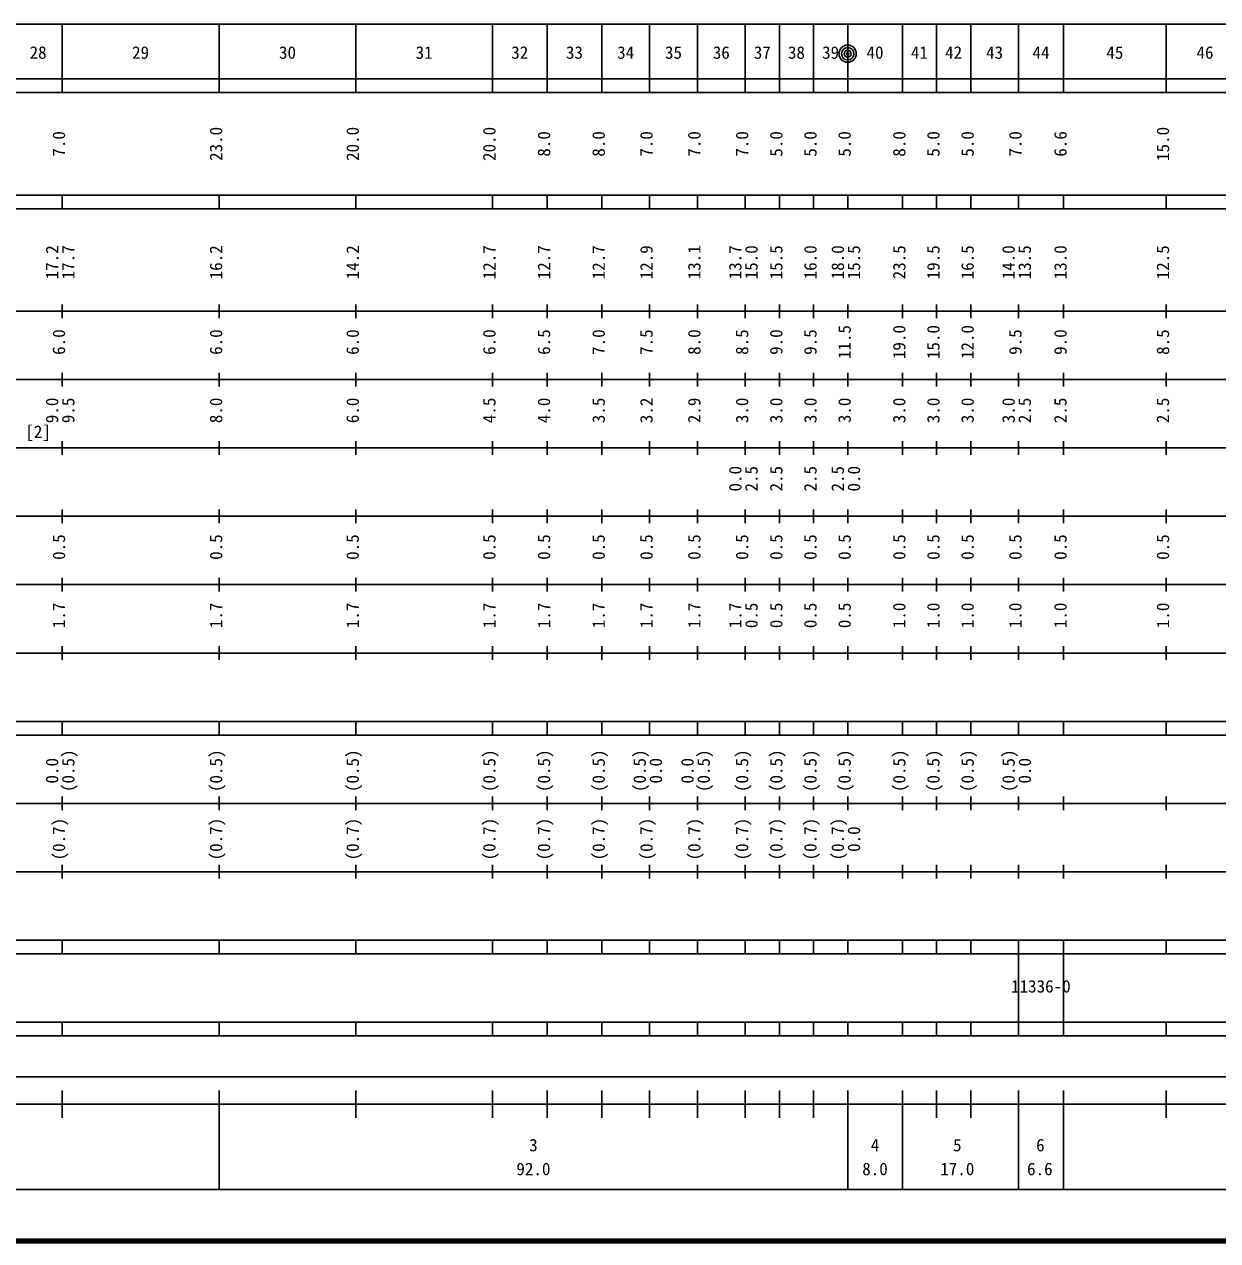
# Model space of a CAD drawing. Units: millimetres on the paper, enlarged 1000 times. Extents: x 40000 to 680000, y 20000 to 380000.
# Drawn here: x 239480 to 414156, y 20000 to 198000 of the extents above; entities that cross this region are included whole.
import ezdxf
from ezdxf.enums import TextEntityAlignment as Align

# ---------------------------------------------------------------- set-up
doc = ezdxf.new("R2010")
doc.units = ezdxf.units.MM
doc.header["$LTSCALE"] = 1000
doc.layers.add('M-TTL', color=2, linetype='Continuous', lineweight=140)
doc.layers.add('M-TTL-BAND', color=7, linetype='Continuous', lineweight=25)
doc.styles.add('ＭＳ ゴシック', font='')
doc.styles.get('ＭＳ ゴシック').set_extended_font_data('MS Gothic')

msp = doc.modelspace()

# ---------------------------------------------------------------- linework, layer by layer
at = {"layer": 'M-TTL'}
msp.add_line((40000, 20000), (680000, 20000), dxfattribs=at)
at = {"layer": 'M-TTL-BAND'}
for p, q in [((68000, 198000), (579000, 198000)), ((245000, 188000), (245000, 198000)), ((268000, 188000), (268000, 198000)), ((288000, 188000), (288000, 198000)), ((308000, 188000), (308000, 198000)), ((316000, 188000), (316000, 198000)), ((324000, 188000), (324000, 198000)), ((331000, 188000), (331000, 198000)), ((338000, 188000), (338000, 198000)), ((345000, 188000), (345000, 198000)), ((350000, 188000), (350000, 198000)), ((355000, 188000), (355000, 198000)), ((360000, 188000), (360000, 198000)), ((368000, 188000), (368000, 198000)), ((373000, 188000), (373000, 198000)), ((378000, 188000), (378000, 198000)), ((385000, 188000), (385000, 198000)), ((391600, 188000), (391600, 198000)), ((406600, 188000), (406600, 198000)), ((40000, 190000), (579000, 190000)), ((40000, 188000), (579000, 188000)), ((40000, 173000), (579000, 173000)), ((245000, 171000), (245000, 173000)), ((268000, 171000), (268000, 173000)), ((288000, 171000), (288000, 173000)), ((308000, 171000), (308000, 173000)), ((316000, 171000), (316000, 173000)), ((324000, 171000), (324000, 173000)), ((331000, 171000), (331000, 173000)), ((338000, 171000), (338000, 173000)), ((345000, 171000), (345000, 173000)), ((350000, 171000), (350000, 173000)), ((355000, 171000), (355000, 173000)), ((360000, 171000), (360000, 173000)), ((368000, 171000), (368000, 173000)), ((373000, 171000), (373000, 173000)), ((378000, 171000), (378000, 173000)), ((385000, 171000), (385000, 173000)), ((391600, 171000), (391600, 173000)), ((406600, 171000), (406600, 173000)), ((40000, 171000), (579000, 171000)), ((245000, 155000), (245000, 157000)), ((268000, 155000), (268000, 157000)), ((288000, 155000), (288000, 157000)), ((308000, 155000), (308000, 157000)), ((316000, 155000), (316000, 157000)), ((324000, 155000), (324000, 157000)), ((331000, 155000), (331000, 157000)), ((338000, 155000), (338000, 157000)), ((345000, 155000), (345000, 157000)), ((350000, 155000), (350000, 157000)), ((355000, 155000), (355000, 157000)), ((360000, 155000), (360000, 157000)), ((368000, 155000), (368000, 157000)), ((373000, 155000), (373000, 157000)), ((378000, 155000), (378000, 157000)), ((385000, 155000), (385000, 157000)), ((391600, 155000), (391600, 157000)), ((406600, 155000), (406600, 157000)), ((40000, 156000), (579000, 156000)), ((46000, 146000), (579000, 146000)), ((245000, 145000), (245000, 147000)), ((268000, 145000), (268000, 147000)), ((288000, 145000), (288000, 147000)), ((308000, 145000), (308000, 147000)), ((316000, 145000), (316000, 147000)), ((324000, 145000), (324000, 147000)), ((331000, 145000), (331000, 147000)), ((338000, 145000), (338000, 147000)), ((345000, 145000), (345000, 147000)), ((350000, 145000), (350000, 147000)), ((355000, 145000), (355000, 147000)), ((360000, 145000), (360000, 147000)), ((368000, 145000), (368000, 147000)), ((373000, 145000), (373000, 147000)), ((378000, 145000), (378000, 147000)), ((385000, 145000), (385000, 147000)), ((391600, 145000), (391600, 147000)), ((406600, 145000), (406600, 147000)), ((52000, 136000), (579000, 136000)), ((245000, 135000), (245000, 137000)), ((268000, 135000), (268000, 137000)), ((288000, 135000), (288000, 137000)), ((308000, 135000), (308000, 137000)), ((316000, 135000), (316000, 137000)), ((324000, 135000), (324000, 137000)), ((331000, 135000), (331000, 137000)), ((338000, 135000), (338000, 137000)), ((345000, 135000), (345000, 137000)), ((350000, 135000), (350000, 137000)), ((355000, 135000), (355000, 137000)), ((360000, 135000), (360000, 137000)), ((368000, 135000), (368000, 137000)), ((373000, 135000), (373000, 137000)), ((378000, 135000), (378000, 137000)), ((385000, 135000), (385000, 137000)), ((391600, 135000), (391600, 137000)), ((406600, 135000), (406600, 137000)), ((245000, 125000), (245000, 127000)), ((268000, 125000), (268000, 127000)), ((288000, 125000), (288000, 127000)), ((308000, 125000), (308000, 127000)), ((316000, 125000), (316000, 127000)), ((324000, 125000), (324000, 127000)), ((331000, 125000), (331000, 127000)), ((338000, 125000), (338000, 127000)), ((345000, 125000), (345000, 127000)), ((350000, 125000), (350000, 127000)), ((355000, 125000), (355000, 127000)), ((360000, 125000), (360000, 127000)), ((368000, 125000), (368000, 127000)), ((373000, 125000), (373000, 127000)), ((378000, 125000), (378000, 127000)), ((385000, 125000), (385000, 127000)), ((391600, 125000), (391600, 127000)), ((406600, 125000), (406600, 127000)), ((46000, 126000), (579000, 126000)), ((52000, 116000), (579000, 116000)), ((245000, 115000), (245000, 117000)), ((268000, 115000), (268000, 117000)), ((288000, 115000), (288000, 117000)), ((308000, 115000), (308000, 117000)), ((316000, 115000), (316000, 117000)), ((324000, 115000), (324000, 117000)), ((331000, 115000), (331000, 117000)), ((338000, 115000), (338000, 117000)), ((345000, 115000), (345000, 117000)), ((350000, 115000), (350000, 117000)), ((355000, 115000), (355000, 117000)), ((360000, 115000), (360000, 117000)), ((368000, 115000), (368000, 117000)), ((373000, 115000), (373000, 117000)), ((378000, 115000), (378000, 117000)), ((385000, 115000), (385000, 117000)), ((391600, 115000), (391600, 117000)), ((406600, 115000), (406600, 117000)), ((245000, 105000), (245000, 107000)), ((268000, 105000), (268000, 107000)), ((288000, 105000), (288000, 107000)), ((308000, 105000), (308000, 107000)), ((316000, 105000), (316000, 107000)), ((324000, 105000), (324000, 107000)), ((331000, 105000), (331000, 107000)), ((338000, 105000), (338000, 107000)), ((345000, 105000), (345000, 107000)), ((350000, 105000), (350000, 107000)), ((355000, 105000), (355000, 107000)), ((360000, 105000), (360000, 107000)), ((368000, 105000), (368000, 107000)), ((373000, 105000), (373000, 107000)), ((378000, 105000), (378000, 107000)), ((385000, 105000), (385000, 107000)), ((391600, 105000), (391600, 107000)), ((406600, 105000), (406600, 107000)), ((46000, 106000), (579000, 106000)), ((40000, 96000), (579000, 96000)), ((245000, 94000), (245000, 96000)), ((268000, 94000), (268000, 96000)), ((288000, 94000), (288000, 96000)), ((308000, 94000), (308000, 96000)), ((316000, 94000), (316000, 96000)), ((324000, 94000), (324000, 96000)), ((331000, 94000), (331000, 96000)), ((338000, 94000), (338000, 96000)), ((345000, 94000), (345000, 96000)), ((350000, 94000), (350000, 96000)), ((355000, 94000), (355000, 96000)), ((360000, 94000), (360000, 96000)), ((368000, 94000), (368000, 96000)), ((373000, 94000), (373000, 96000)), ((378000, 94000), (378000, 96000)), ((385000, 94000), (385000, 96000)), ((391600, 94000), (391600, 96000)), ((406600, 94000), (406600, 96000)), ((40000, 94000), (579000, 94000)), ((49000, 84000), (579000, 84000)), ((245000, 83000), (245000, 85000)), ((268000, 83000), (268000, 85000)), ((288000, 83000), (288000, 85000)), ((308000, 83000), (308000, 85000)), ((316000, 83000), (316000, 85000)), ((324000, 83000), (324000, 85000)), ((331000, 83000), (331000, 85000)), ((338000, 83000), (338000, 85000)), ((345000, 83000), (345000, 85000)), ((350000, 83000), (350000, 85000)), ((355000, 83000), (355000, 85000)), ((360000, 83000), (360000, 85000)), ((368000, 83000), (368000, 85000)), ((373000, 83000), (373000, 85000)), ((378000, 83000), (378000, 85000)), ((385000, 83000), (385000, 85000)), ((391600, 83000), (391600, 85000)), ((406600, 83000), (406600, 85000)), ((245000, 73000), (245000, 75000)), ((268000, 73000), (268000, 75000)), ((288000, 73000), (288000, 75000)), ((308000, 73000), (308000, 75000)), ((316000, 73000), (316000, 75000)), ((324000, 73000), (324000, 75000)), ((331000, 73000), (331000, 75000)), ((338000, 73000), (338000, 75000)), ((345000, 73000), (345000, 75000)), ((350000, 73000), (350000, 75000)), ((355000, 73000), (355000, 75000)), ((360000, 73000), (360000, 75000)), ((368000, 73000), (368000, 75000)), ((373000, 73000), (373000, 75000)), ((378000, 73000), (378000, 75000)), ((385000, 73000), (385000, 75000)), ((391600, 73000), (391600, 75000)), ((406600, 73000), (406600, 75000)), ((40000, 74000), (579000, 74000)), ((40000, 64000), (579000, 64000)), ((245000, 62000), (245000, 64000)), ((268000, 62000), (268000, 64000)), ((288000, 62000), (288000, 64000)), ((308000, 62000), (308000, 64000)), ((316000, 62000), (316000, 64000)), ((324000, 62000), (324000, 64000)), ((331000, 62000), (331000, 64000)), ((338000, 62000), (338000, 64000)), ((345000, 62000), (345000, 64000)), ((350000, 62000), (350000, 64000)), ((355000, 62000), (355000, 64000)), ((360000, 62000), (360000, 64000)), ((368000, 62000), (368000, 64000)), ((373000, 62000), (373000, 64000)), ((378000, 62000), (378000, 64000)), ((385000, 52000), (385000, 64000)), ((391600, 52000), (391600, 64000)), ((406600, 62000), (406600, 64000)), ((40000, 62000), (579000, 62000)), ((40000, 52000), (579000, 52000)), ((245000, 50000), (245000, 52000)), ((268000, 50000), (268000, 52000)), ((288000, 50000), (288000, 52000)), ((308000, 50000), (308000, 52000)), ((316000, 50000), (316000, 52000)), ((324000, 50000), (324000, 52000)), ((331000, 50000), (331000, 52000)), ((338000, 50000), (338000, 52000)), ((345000, 50000), (345000, 52000)), ((350000, 50000), (350000, 52000)), ((355000, 50000), (355000, 52000)), ((360000, 50000), (360000, 52000)), ((368000, 50000), (368000, 52000)), ((373000, 50000), (373000, 52000)), ((378000, 50000), (378000, 52000)), ((385000, 50000), (385000, 52000)), ((391600, 50000), (391600, 52000)), ((406600, 50000), (406600, 52000)), ((40000, 50000), (579000, 50000)), ((71000, 44000), (565000, 44000)), ((245000, 38000), (245000, 42000)), ((268000, 27500), (268000, 42000)), ((288000, 38000), (288000, 42000)), ((308000, 38000), (308000, 42000)), ((316000, 38000), (316000, 42000)), ((324000, 38000), (324000, 42000)), ((331000, 38000), (331000, 42000)), ((338000, 38000), (338000, 42000)), ((345000, 38000), (345000, 42000)), ((350000, 38000), (350000, 42000)), ((355000, 38000), (355000, 42000)), ((360000, 27500), (360000, 42000)), ((368000, 27500), (368000, 42000)), ((373000, 38000), (373000, 42000)), ((378000, 38000), (378000, 42000)), ((385000, 27500), (385000, 42000)), ((391600, 27500), (391600, 42000)), ((406600, 38000), (406600, 42000)), ((40000, 40000), (579000, 40000)), ((68000, 27500), (579000, 27500))]:
    msp.add_line(p, q, dxfattribs=at)
for radius in [1250, 900, 500, 150]:
    msp.add_circle((359996, 193702), radius, dxfattribs=at)

# ---------------------------------------------------------------- texts
at = {"layer": 'M-TTL-BAND', "style": 'ＭＳ ゴシック'}
for s, p in [('28', (241500, 192405)), ('29', (256500, 192405)), ('30', (278000, 192405)), ('31', (298000, 192405)), ('32', (312000, 192405)), ('33', (320000, 192405)), ('34', (327500, 192405)), ('35', (334500, 192405)), ('36', (341500, 192405)), ('37', (347500, 192405)), ('38', (352500, 192405)), ('39', (357500, 192405)), ('40', (364000, 192405)), ('41', (370500, 192405)), ('42', (375500, 192405)), ('43', (381500, 192405)), ('44', (388300, 192405)), ('45', (399100, 192405)), ('46', (412300, 192405)), ('[2]', (241500, 136913)), ('11336-0', (388275, 55760)), ('3', (314000, 32523)), ('4', (364000, 32523)), ('5', (376045, 32523)), ('6', (388204, 32523)), ('92.0', (314000, 29033)), ('8.0', (364000, 29033)), ('17.0', (376045, 29033)), ('6.6', (388123, 29033))]:
    msp.add_text(s, height=1833, dxfattribs=at).set_placement(p, align=Align.BOTTOM_CENTER)
for s, p in [('7.0', (246000, 180500)), ('23.0', (269000, 180500)), ('20.0', (289000, 180500)), ('20.0', (309000, 180500)), ('8.0', (317000, 180500)), ('8.0', (325000, 180500)), ('7.0', (332000, 180500)), ('7.0', (339000, 180500)), ('7.0', (346000, 180500)), ('5.0', (351000, 180500)), ('5.0', (356000, 180500)), ('5.0', (361000, 180500)), ('8.0', (369000, 180500)), ('5.0', (374000, 180500)), ('5.0', (379000, 180500)), ('7.0', (386000, 180500)), ('6.6', (392600, 180500)), ('15.0', (407600, 180500)), ('17.2', (245000, 163174)), ('16.2', (269000, 163174)), ('14.2', (289000, 163174)), ('13.1', (339000, 163174)), ('17.7', (247370, 163174)), ('12.7', (309000, 163174)), ('12.7', (317000, 163174)), ('12.7', (325000, 163174)), ('12.9', (332000, 163174)), ('13.7', (345000, 163174)), ('15.0', (347370, 163174)), ('15.5', (351000, 163174)), ('16.0', (356000, 163174)), ('18.0', (360000, 163174)), ('15.5', (362370, 163174)), ('23.5', (369000, 163174)), ('19.5', (374000, 163174)), ('16.5', (379000, 163174)), ('14.0', (385000, 163174)), ('13.5', (387370, 163174)), ('13.0', (392600, 163174)), ('12.5', (407600, 163174)), ('6.0', (246000, 151500)), ('6.0', (269000, 151500)), ('6.0', (289000, 151500)), ('6.0', (309000, 151500)), ('6.5', (317000, 151500)), ('7.0', (325000, 151500)), ('7.5', (332000, 151500)), ('8.0', (339000, 151500)), ('8.5', (346000, 151500)), ('9.0', (351000, 151500)), ('9.5', (356000, 151500)), ('11.5', (361000, 151500)), ('19.0', (369000, 151500)), ('15.0', (374000, 151500)), ('12.0', (379000, 151500)), ('9.5', (386000, 151500)), ('9.0', (392600, 151500)), ('8.5', (407600, 151500)), ('9.0', (245000, 141500)), ('9.5', (247370, 141500)), ('8.0', (269000, 141500)), ('6.0', (289000, 141500)), ('4.5', (309000, 141500)), ('4.0', (317000, 141500)), ('3.5', (325000, 141500)), ('3.2', (332000, 141500)), ('2.9', (339000, 141500)), ('3.0', (346000, 141500)), ('3.0', (351000, 141500)), ('3.0', (356000, 141500)), ('3.0', (361000, 141500)), ('3.0', (369000, 141500)), ('3.0', (374000, 141500)), ('3.0', (379000, 141500)), ('3.0', (385000, 141500)), ('2.5', (387370, 141500)), ('2.5', (392600, 141500)), ('2.5', (407600, 141500)), ('0.0', (345000, 131500)), ('2.5', (347370, 131500)), ('2.5', (351000, 131500)), ('2.5', (356000, 131500)), ('2.5', (360000, 131500)), ('0.0', (362370, 131500)), ('0.5', (246000, 121500)), ('0.5', (269000, 121500)), ('0.5', (289000, 121500)), ('0.5', (309000, 121500)), ('0.5', (317000, 121500)), ('0.5', (325000, 121500)), ('0.5', (332000, 121500)), ('0.5', (339000, 121500)), ('0.5', (346000, 121500)), ('0.5', (351000, 121500)), ('0.5', (356000, 121500)), ('0.5', (361000, 121500)), ('0.5', (369000, 121500)), ('0.5', (374000, 121500)), ('0.5', (379000, 121500)), ('0.5', (386000, 121500)), ('0.5', (392600, 121500)), ('0.5', (407600, 121500)), ('1.7', (246000, 111500)), ('1.7', (269000, 111500)), ('1.7', (289000, 111500)), ('1.7', (309000, 111500)), ('1.7', (317000, 111500)), ('1.7', (325000, 111500)), ('1.7', (332000, 111500)), ('1.7', (339000, 111500)), ('1.7', (345000, 111500)), ('0.5', (347370, 111500)), ('0.5', (351000, 111500)), ('0.5', (356000, 111500)), ('0.5', (361000, 111500)), ('1.0', (369000, 111500)), ('1.0', (374000, 111500)), ('1.0', (379000, 111500)), ('1.0', (386000, 111500)), ('1.0', (392600, 111500)), ('1.0', (407600, 111500)), ('(0.5)', (247370, 88764)), ('(0.5)', (269000, 88764)), ('(0.5)', (289000, 88764)), ('(0.5)', (309000, 88764)), ('(0.5)', (317000, 88764)), ('(0.5)', (325000, 88764)), ('(0.5)', (331000, 88764)), ('(0.5)', (340370, 88764)), ('(0.5)', (346000, 88764)), ('(0.5)', (351000, 88764)), ('(0.5)', (356000, 88764)), ('(0.5)', (361000, 88764)), ('(0.5)', (369000, 88764)), ('(0.5)', (374000, 88764)), ('(0.5)', (379000, 88764)), ('(0.5)', (385000, 88764)), ('0.0', (245000, 88764)), ('0.0', (333370, 88764)), ('0.0', (338000, 88764)), ('0.0', (387370, 88764)), ('(0.7)', (246000, 78764)), ('(0.7)', (269000, 78764)), ('(0.7)', (289000, 78764)), ('(0.7)', (309000, 78764)), ('(0.7)', (317000, 78764)), ('(0.7)', (325000, 78764)), ('(0.7)', (332000, 78764)), ('(0.7)', (339000, 78764)), ('(0.7)', (346000, 78764)), ('(0.7)', (351000, 78764)), ('(0.7)', (356000, 78764)), ('(0.7)', (360000, 78764)), ('0.0', (362370, 78764))]:
    msp.add_text(s, height=1833, rotation=90, dxfattribs=at).set_placement(p, align=Align.BOTTOM_CENTER)

doc.saveas('drawing.dxf')
